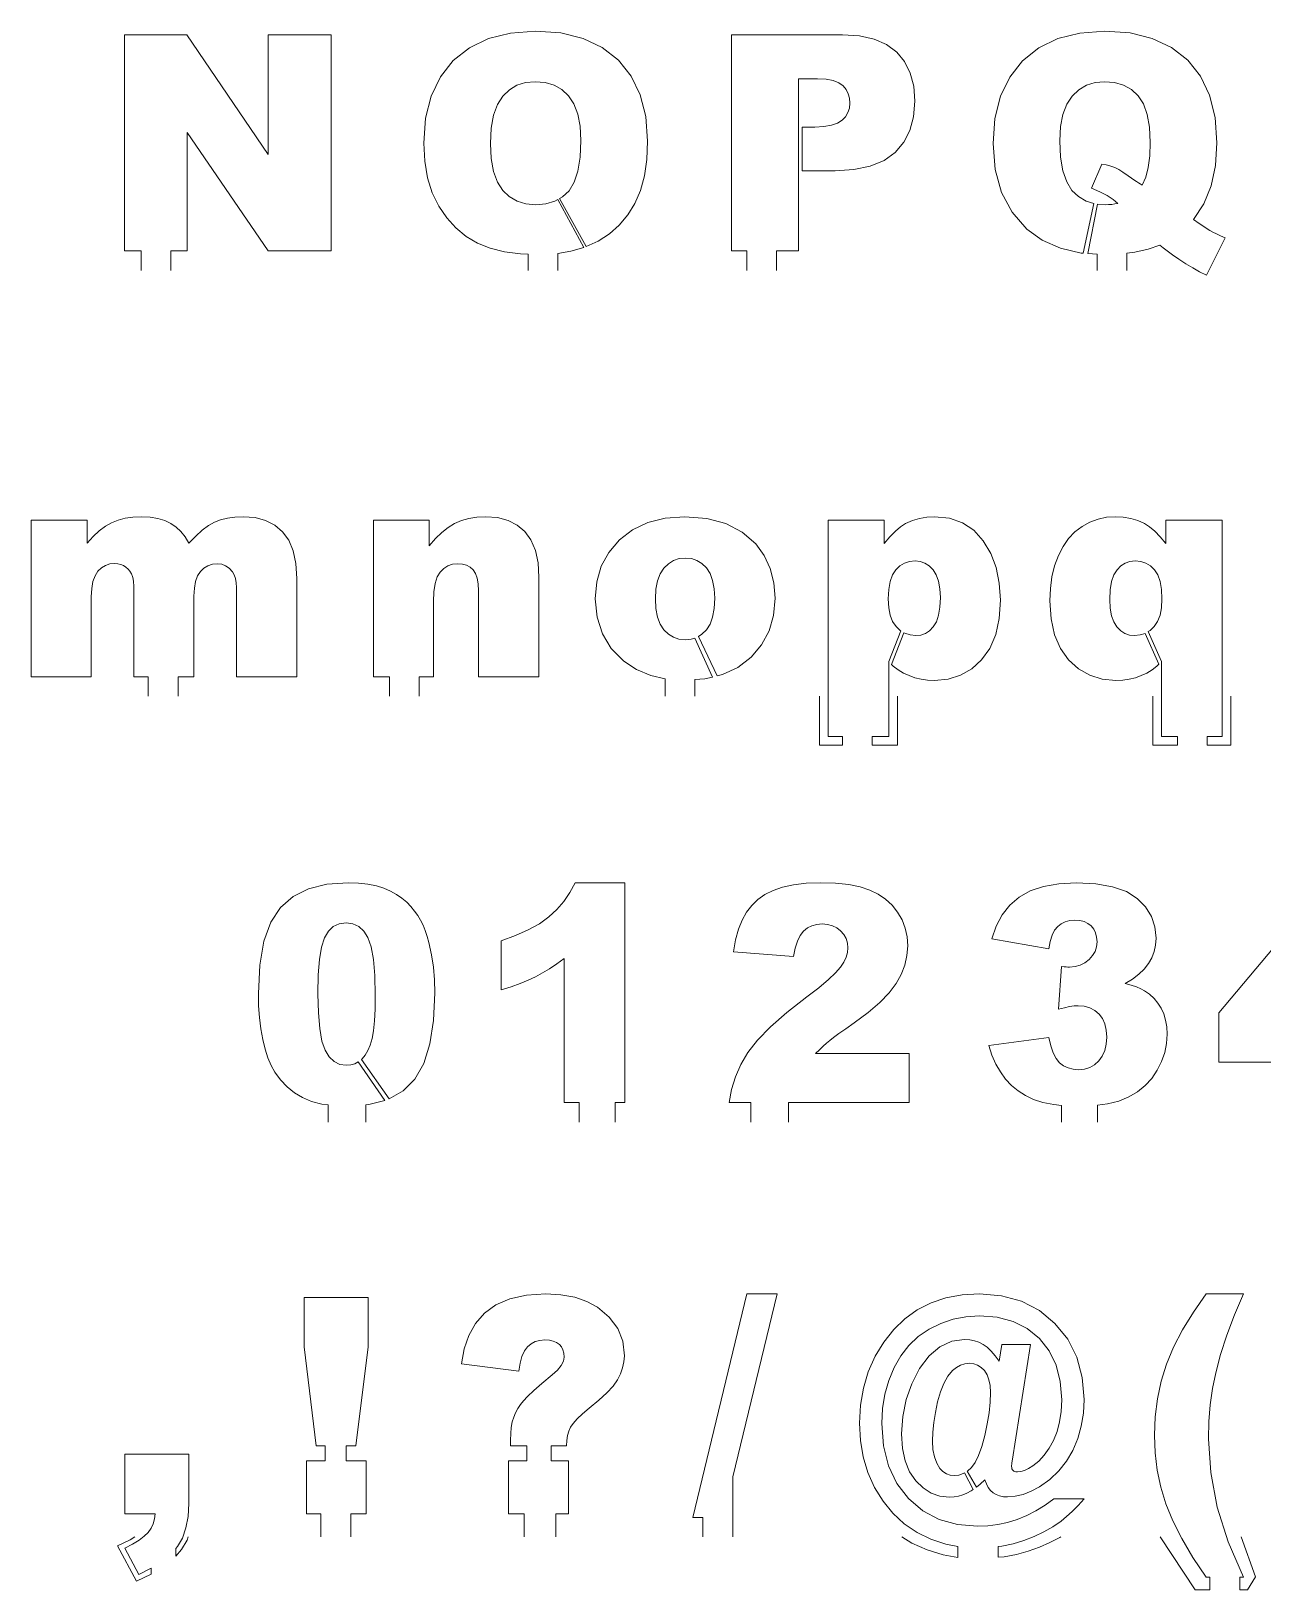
# Model space of a CAD drawing. Extents: x -829 to 1195, y -117 to 323.
# Drawn here: x 143.8 to 491.2, y -116.5 to 322.8 of the extents above; entities that cross this region are included whole.
import ezdxf

# ---------------------------------------------------------------- set-up
doc = ezdxf.new("R2010")
doc.units = 0
doc.header["$MEASUREMENT"] = 0

msp = doc.modelspace()

# ---------------------------------------------------------------- linework, layer by layer
at = {"color": 7, "linetype": 'Continuous', "lineweight": 0}
for p, q in [((170.155811, 321.745133), (187.731988, 321.745133)), ((170.155811, 260.831005), (170.155811, 321.745133)), ((187.731988, 321.745133), (210.668276, 288.005521)), ((210.668276, 288.005521), (210.668276, 321.745133)), ((210.668276, 321.745133), (228.410659, 321.745133)), ((228.410659, 321.745133), (228.410659, 260.831005)), ((267.415361, 318.109399), (272.793651, 320.706352)), ((272.793651, 320.706352), (278.987384, 322.264524)), ((278.987384, 322.264524), (285.996559, 322.783914)), ((285.996559, 322.783914), (293.164149, 322.273613)), ((293.164149, 322.273613), (299.459163, 320.742709)), ((299.459163, 320.742709), (304.881601, 318.191203)), ((341.317862, 321.745133), (372.605951, 321.745133)), ((341.317862, 260.831005), (341.317862, 321.745133)), ((372.605951, 321.745133), (377.396031, 321.441289)), ((377.396031, 321.441289), (381.544663, 320.529759)), ((427.937966, 318.097713), (433.317554, 320.701158)), ((433.317554, 320.701158), (439.520376, 322.263225)), ((439.520376, 322.263225), (446.546432, 322.783914)), ((446.546432, 322.783914), (453.697142, 322.274911)), ((453.697142, 322.274911), (459.983066, 320.747903)), ((459.983066, 320.747903), (465.404206, 318.202889)), ((262.852515, 314.473665), (267.415361, 318.109399)), ((304.881601, 318.191203), (309.431462, 314.619094)), ((381.544663, 320.529759), (385.051848, 319.010542)), ((385.051848, 319.010542), (387.917585, 316.883637)), ((387.917585, 316.883637), (390.144472, 314.195791)), ((423.381612, 314.452889), (427.937966, 318.097713)), ((465.404206, 318.202889), (469.960559, 314.63987)), ((259.216781, 309.905625), (262.852515, 314.473665)), ((309.431462, 314.619094), (313.030839, 310.127664)), ((390.144472, 314.195791), (391.735106, 310.993748)), ((419.754967, 309.867969), (423.381612, 314.452889)), ((469.960559, 314.63987), (473.569025, 310.128963)), ((256.619828, 304.511753), (259.216781, 309.905625)), ((280.823429, 307.524219), (278.678346, 306.264697)), ((283.248983, 308.279932), (280.823429, 307.524219)), ((285.955008, 308.531837), (283.248983, 308.279932)), ((288.771404, 308.283828), (285.955008, 308.531837)), ((291.278762, 307.539801), (288.771404, 308.283828)), ((293.477082, 306.299755), (291.278762, 307.539801)), ((313.030839, 310.127664), (315.601823, 304.818194)), ((365.58379, 309.362861), (360.22368, 309.362861)), ((360.22368, 309.362861), (360.22368, 295.775604)), ((368.011941, 309.238208), (365.58379, 309.362861)), ((370.019386, 308.864246), (368.011941, 309.238208)), ((371.606124, 308.240978), (370.019386, 308.864246)), ((372.772156, 307.368402), (371.606124, 308.240978)), ((391.735106, 310.993748), (392.689486, 307.277508)), ((417.164507, 304.444233), (419.754967, 309.867969)), ((441.425241, 307.524219), (439.282755, 306.264697)), ((443.832616, 308.279932), (441.425241, 307.524219)), ((446.504881, 308.531837), (443.832616, 308.279932)), ((449.355037, 308.285126), (446.504881, 308.531837)), ((451.880573, 307.544994), (449.355037, 308.285126)), ((454.081491, 306.311442), (451.880573, 307.544994)), ((473.569025, 310.128963), (476.146501, 304.740285)), ((255.061656, 298.292051), (256.619828, 304.511753)), ((276.813734, 304.501366), (275.304904, 302.156317)), ((278.678346, 306.264697), (276.813734, 304.501366)), ((295.366366, 304.563692), (293.477082, 306.299755)), ((296.884285, 302.29006), (295.366366, 304.563692)), ((315.601823, 304.818194), (317.144413, 298.690683)), ((373.608375, 306.316636), (372.772156, 307.368402)), ((374.205674, 305.155798), (373.608375, 306.316636)), ((374.564053, 303.885888), (374.205674, 305.155798)), ((374.683513, 302.506906), (374.564053, 303.885888)), ((392.689486, 307.277508), (393.007613, 303.047072)), ((415.61023, 298.181681), (417.164507, 304.444233)), ((437.405158, 304.501366), (435.878149, 302.203062)), ((439.282755, 306.264697), (437.405158, 304.501366)), ((455.957789, 304.584468), (454.081491, 306.311442)), ((457.45753, 302.280971), (455.957789, 304.584468)), ((476.146501, 304.740285), (477.692987, 298.473838)), ((274.227169, 299.151643), (273.580528, 295.487342)), ((275.304904, 302.156317), (274.227169, 299.151643)), ((297.968512, 299.437307), (296.884285, 302.29006)), ((298.619049, 296.005434), (297.968512, 299.437307)), ((373.444767, 298.677699), (374.132959, 299.821656)), ((374.132959, 299.821656), (374.545875, 301.098059)), ((374.545875, 301.098059), (374.683513, 302.506906)), ((393.007613, 303.047072), (392.66092, 298.686788)), ((434.787429, 299.338623), (434.132997, 295.908048)), ((435.878149, 302.203062), (434.787429, 299.338623)), ((458.528773, 299.317848), (457.45753, 302.280971)), ((459.171519, 295.695098), (458.528773, 299.317848)), ((254.542266, 291.246518), (255.061656, 298.292051)), ((273.580528, 295.487342), (273.364981, 291.163415)), ((298.835895, 291.99444), (298.619049, 296.005434)), ((317.144413, 298.690683), (317.658609, 291.745133)), ((360.22368, 283.434884), (360.22368, 295.775604)), ((361.250219, 295.775604), (361.250219, 283.434884)), ((361.250219, 295.775604), (364.835868, 295.775604)), ((364.835868, 295.775604), (367.354912, 295.893765)), ((367.354912, 295.893765), (369.468832, 296.248249)), ((369.468832, 296.248249), (371.177627, 296.839056)), ((371.177627, 296.839056), (372.481297, 297.666186)), ((372.481297, 297.666186), (373.444767, 298.677699)), ((391.62084, 294.830313), (389.887374, 291.477647)), ((392.66092, 298.686788), (391.62084, 294.830313)), ((415.092138, 291.080313), (415.61023, 298.181681)), ((434.132997, 295.908048), (433.914853, 291.911338)), ((459.385767, 291.412723), (459.171519, 295.695098)), ((477.692987, 298.473838), (478.208482, 291.32962)), ((210.668276, 260.831005), (187.856642, 294.238208)), ((187.856642, 294.238208), (187.856642, 260.831005)), ((254.804558, 286.130521), (254.542266, 291.246518)), ((273.364981, 291.163415), (273.579229, 286.875846)), ((298.628138, 287.275777), (298.835895, 291.99444)), ((317.658609, 291.745133), (317.433973, 286.646016)), ((389.887374, 291.477647), (387.460522, 288.628789)), ((415.684244, 283.764697), (415.092138, 291.080313)), ((433.914853, 291.911338), (434.127803, 287.296553)), ((459.245532, 287.652335), (459.385767, 291.412723)), ((478.208482, 291.32962), (477.792969, 284.915147)), ((255.591435, 281.461199), (254.804558, 286.130521)), ((273.579229, 286.875846), (274.221975, 283.237515)), ((298.00487, 283.341393), (298.628138, 287.275777)), ((317.433973, 286.646016), (316.760064, 282.027335)), ((384.322104, 286.356456), (380.453943, 284.73336)), ((387.460522, 288.628789), (384.322104, 286.356456)), ((434.127803, 287.296553), (434.766654, 283.424496)), ((458.824825, 284.390562), (459.245532, 287.652335)), ((256.902896, 277.238554), (255.591435, 281.461199)), ((274.221975, 283.237515), (275.293218, 280.248422)), ((296.966089, 280.191289), (298.00487, 283.341393)), ((316.760064, 282.027335), (315.636881, 277.889091)), ((360.22368, 283.434884), (360.22368, 260.831005)), ((370.528389, 283.434884), (361.250219, 283.434884)), ((375.856038, 283.759503), (370.528389, 283.434884)), ((380.453943, 284.73336), (375.856038, 283.759503)), ((417.460559, 277.316463), (415.684244, 283.764697)), ((434.766654, 283.424496), (435.831404, 280.295168)), ((442.80682, 278.573388), (445.756958, 285.346241)), ((445.756958, 285.346241), (446.934676, 285.104724)), ((446.934676, 285.104724), (447.974756, 284.837238)), ((447.974756, 284.837238), (448.877197, 284.543783)), ((448.877197, 284.543783), (449.642, 284.224357)), ((449.642, 284.224357), (450.50289, 283.756906)), ((450.50289, 283.756906), (451.693593, 283.019371)), ((451.693593, 283.019371), (453.214109, 282.011753)), ((453.214109, 282.011753), (455.064438, 280.734053)), ((457.142, 279.362861), (458.123648, 281.627404)), ((458.123648, 281.627404), (458.824825, 284.390562)), ((477.792969, 284.915147), (476.546432, 279.175881)), ((258.738942, 273.462584), (256.902896, 277.238554)), ((275.293218, 280.248422), (276.792958, 277.908568)), ((276.792958, 277.908568), (278.661466, 276.145237)), ((293.678346, 276.098492), (295.511795, 277.825465)), ((295.511795, 277.825465), (296.966089, 280.191289)), ((315.636881, 277.889091), (314.064426, 274.231283)), ((420.421086, 271.735611), (417.460559, 277.316463)), ((435.831404, 280.295168), (437.322055, 277.908568)), ((437.322055, 277.908568), (439.18407, 276.145237)), ((445.190823, 277.539801), (442.80682, 278.573388)), ((447.232028, 276.47505), (445.190823, 277.539801)), ((455.064438, 280.734053), (455.552665, 280.399046)), ((455.552665, 280.399046), (456.061667, 280.058845)), ((456.061667, 280.058845), (456.591446, 279.71345)), ((456.591446, 279.71345), (457.142, 279.362861)), ((476.546432, 279.175881), (474.46887, 274.111823)), ((260.996992, 270.148873), (258.738942, 273.462584)), ((278.661466, 276.145237), (280.839011, 274.885715)), ((280.839011, 274.885715), (283.325593, 274.130001)), ((283.325593, 274.130001), (286.121213, 273.878097)), ((286.121213, 273.878097), (288.983055, 274.124807)), ((288.983055, 274.124807), (291.5021, 274.864939)), ((291.5021, 274.864939), (292.3178, 275.327299)), ((299.646692, 261.80561), (292.3178, 275.327299)), ((292.785775, 275.592559), (293.678346, 276.098492)), ((292.785775, 275.592559), (300.337174, 262.053715)), ((314.064426, 274.231283), (312.06737, 271.00327)), ((439.18407, 276.145237), (441.362914, 274.885715)), ((440.460102, 260.204931), (443.455014, 274.252207)), ((441.362914, 274.885715), (443.455014, 274.252207)), ((441.778783, 260.114275), (444.556061, 274.067531)), ((444.556061, 274.067531), (446.671086, 273.878097)), ((446.671086, 273.878097), (447.61378, 273.901469)), ((448.930435, 275.379136), (447.232028, 276.47505)), ((447.61378, 273.901469), (448.530504, 273.971587)), ((448.530504, 273.971587), (449.421259, 274.08845)), ((450.286044, 274.252058), (448.930435, 275.379136)), ((449.421259, 274.08845), (450.286044, 274.252058)), ((474.46887, 274.111823), (471.560282, 269.722972)), ((263.574468, 267.313), (260.996992, 270.148873)), ((309.670382, 268.154413), (306.873464, 265.68471)), ((312.06737, 271.00327), (309.670382, 268.154413)), ((424.565823, 267.022141), (420.421086, 271.735611)), ((471.560282, 269.722972), (473.17299, 268.611476)), ((473.17299, 268.611476), (474.479257, 267.728512)), ((266.471369, 264.954967), (263.574468, 267.313)), ((269.687695, 263.074773), (266.471369, 264.954967)), ((303.676615, 263.594163), (300.337174, 262.053715)), ((306.873464, 265.68471), (303.676615, 263.594163)), ((428.941688, 263.859053), (424.565823, 267.022141)), ((434.049895, 261.599704), (428.941688, 263.859053)), ((474.479257, 267.728512), (475.479084, 267.07408)), ((480.535352, 264.529066), (475.299895, 253.97505)), ((475.479084, 267.07408), (476.172471, 266.64818)), ((476.172471, 266.64818), (477.052838, 266.172938)), ((477.052838, 266.172938), (478.07344, 265.661338)), ((478.07344, 265.661338), (479.234278, 265.113381)), ((479.234278, 265.113381), (480.535352, 264.529066)), ((174.830237, 260.831005), (170.155811, 260.831005)), ((174.830237, 255.354414), (174.830237, 260.831005)), ((187.856642, 260.831005), (183.230237, 260.831005)), ((183.230237, 260.831005), (183.230237, 255.354414)), ((228.410659, 260.831005), (210.668276, 260.831005)), ((273.285773, 261.638658), (269.687695, 263.074773)), ((277.327931, 260.612861), (273.285773, 261.638658)), ((281.814167, 259.997384), (277.327931, 260.612861)), ((283.94978, 259.908517), (281.814167, 259.997384)), ((283.94978, 255.354414), (283.94978, 259.908517)), ((296.046767, 260.742709), (292.34978, 260.149419)), ((292.34978, 260.149419), (292.34978, 255.354414)), ((299.646692, 261.80561), (296.046767, 260.742709)), ((345.598942, 260.831005), (341.317862, 260.831005)), ((345.598942, 255.354414), (345.598942, 260.831005)), ((360.22368, 260.831005), (353.998942, 260.831005)), ((353.998942, 260.831005), (353.998942, 255.354414)), ((439.890442, 260.244094), (434.049895, 261.599704)), ((440.460102, 260.204931), (439.890442, 260.244094)), ((444.430566, 259.931972), (441.778783, 260.114275)), ((444.430566, 255.354414), (444.430566, 259.931972)), ((455.064438, 260.467432), (452.830566, 260.191733)), ((452.830566, 260.191733), (452.830566, 255.354414)), ((458.772886, 261.311442), (455.064438, 260.467432)), ((462.086598, 262.493055), (458.772886, 261.311442)), ((463.000726, 261.746431), (462.086598, 262.493055)), ((464.205712, 260.836199), (463.000726, 261.746431)), ((465.701557, 259.762359), (464.205712, 260.836199)), ((467.48826, 258.524911), (465.701557, 259.762359)), ((469.425587, 257.251106), (467.48826, 258.524911)), ((471.373302, 256.068194), (469.425587, 257.251106)), ((473.331404, 254.976175), (471.373302, 256.068194)), ((475.299895, 253.97505), (473.331404, 254.976175)), ((385.635058, 145.091357), (389.06565, 153.76406)), ((335.992971, 140.758935), (330.984242, 151.746254)), ((337.276529, 141.072397), (332.004834, 152.208121)), ((386.458122, 144.319683), (389.942648, 153.237516)), ((461.81809, 144.367253), (457.919041, 153.04218)), ((462.579701, 145.091357), (458.836594, 153.560363)), ((176.851179, 135.331578), (176.851179, 140.811578)), ((185.251179, 135.331578), (185.251179, 140.811578)), ((244.866329, 135.331578), (244.866329, 140.811578)), ((253.266329, 140.811578), (253.266329, 135.331578)), ((322.607155, 135.331578), (322.607155, 140.258416)), ((331.007155, 140.020262), (331.007155, 135.331578)), ((366.097496, 135.331578), (366.097496, 121.564875)), ((388.095058, 121.564875), (388.095058, 135.331578)), ((460.119701, 135.331578), (460.119701, 121.564875)), ((482.117263, 121.564875), (482.117263, 135.331578)), ((372.610361, 124.024875), (368.557496, 124.024875)), ((372.610361, 121.564875), (372.610361, 124.024875)), ((381.010361, 124.024875), (381.010361, 121.564875)), ((467.074633, 121.564875), (467.074633, 124.024875)), ((475.474633, 124.024875), (475.474633, 121.564875)), ((479.657263, 124.024875), (475.474633, 124.024875)), ((366.097496, 121.564875), (372.610361, 121.564875)), ((381.010361, 121.564875), (388.095058, 121.564875)), ((460.119701, 121.564875), (467.074633, 121.564875)), ((475.474633, 121.564875), (482.117263, 121.564875)), ((243.520851, 21.451342), (236.034625, 32.268424)), ((236.961745, 32.972652), (244.776964, 21.892106)), ((227.541304, 15.331578), (227.542577, 20.14023)), ((238.153312, 15.331578), (238.153312, 20.182767)), ((298.394049, 15.331578), (298.394049, 20.811578)), ((308.549958, 15.331578), (308.549958, 20.811578)), ((346.784332, 15.331578), (346.784332, 20.811578)), ((357.346478, 15.331578), (357.346478, 20.811578)), ((434.392395, 15.331578), (434.392395, 20.02902)), ((444.548303, 15.331578), (444.548303, 20.057889)), ((226.7514, -80.143115), (226.7514, -75.904887)), ((232.620957, -75.904887), (232.620957, -80.143115)), ((283.561734, -80.143115), (283.561734, -75.946439)), ((290.443295, -75.946439), (290.443295, -80.143115)), ((294.778617, -75.946439), (290.443295, -75.946439)), ((221.446307, -80.143115), (226.7514, -80.143115)), ((278.448977, -80.143115), (283.561734, -80.143115)), ((410.371584, -87.56), (407.797465, -83.065263)), ((341.686104, -84.662006), (341.686104, -101.578793)), ((407.0526, -83.510204), (409.455196, -88.22079)), ((225.461433, -101.578793), (225.461433, -95.060012)), ((233.962167, -95.060012), (233.962167, -101.578793)), ((282.878985, -101.578793), (282.878985, -95.060012)), ((291.784516, -95.060012), (291.784516, -101.578793)), ((333.185368, -101.578793), (333.185368, -96.098793)), ((184.624308, -104.829389), (184.624308, -107.044434)), ((405.13706, -107.408265), (405.13706, -104.267425)), ((416.471372, -107.307065), (416.471372, -104.340998)), ((177.641562, -112.071821), (177.641562, -110.447736)), ((476.196331, -116.506401), (476.196331, -112.968599)), ((484.697066, -112.968599), (484.697066, -116.506401))]:
    msp.add_line(p, q, dxfattribs=at)
at = {"color": 7, "linetype": 'Continuous', "lineweight": 0, "flags": 128}
for points in [[(176.851179, 140.811578), (172.778025, 140.811578), (172.778025, 165.119058), (172.754653, 166.456488), (172.684535, 167.560193), (172.567672, 168.430173), (172.404064, 169.066426), (172.084639, 169.857198), (171.66653, 170.567465), (171.149736, 171.197226), (170.534258, 171.746481), (169.840872, 172.191859), (169.090352, 172.509986), (168.2827, 172.700862), (167.417915, 172.764487), (166.028545, 172.626849), (164.769022, 172.213933), (163.639348, 171.52574), (162.639521, 170.562271), (161.821481, 169.28457), (161.237166, 167.653684), (160.886578, 165.669612), (160.769715, 163.332354), (160.769715, 140.811578), (143.816806, 140.811578), (143.816806, 184.939002), (159.60628, 184.939002), (159.60628, 178.498559), (161.313776, 180.368365), (163.029064, 181.947313), (164.752142, 183.235401), (166.483011, 184.232631), (168.307371, 184.977957), (170.31092, 185.510332), (172.493659, 185.829757), (174.855588, 185.936232), (177.356453, 185.819369), (179.582042, 185.468781), (181.532354, 184.884466), (183.207388, 184.066426), (184.677264, 183.017257), (186.012097, 181.739556), (187.21189, 180.233324), (188.27664, 178.498559), (190.208773, 180.486527), (192.057804, 182.129099), (193.823732, 183.426277), (195.506557, 184.37806), (197.243919, 185.059761), (199.173455, 185.546689), (201.295165, 185.838846), (203.60905, 185.936232), (206.96691, 185.672641), (209.935227, 184.881869), (212.514002, 183.563916), (214.703233, 181.718781), (216.448385, 179.312704), (217.694923, 176.311925), (218.442845, 172.716443), (218.692152, 168.52626), (218.692152, 140.811578), (201.739244, 140.811578), (201.739244, 165.950083), (201.666529, 167.34984), (201.448385, 168.557423), (201.084812, 169.572832), (200.575809, 170.396066), (199.672069, 171.395893), (198.664452, 172.110055), (197.552956, 172.538552), (196.337582, 172.681385), (194.91575, 172.546343), (193.641945, 172.141218), (192.516166, 171.466011), (191.538413, 170.52072), (190.747641, 169.276779), (190.182803, 167.705623), (189.843901, 165.80725), (189.730934, 163.581662), (189.730934, 140.811578), (185.251179, 140.811578)], [(244.866329, 140.811578), (240.337338, 140.811578), (240.337338, 184.939002), (256.085261, 184.939002), (256.085261, 177.750637), (257.856383, 179.795737), (259.637892, 181.526606), (261.42979, 182.943244), (263.232075, 184.04565), (265.138239, 184.87278), (267.241771, 185.463587), (269.542671, 185.818071), (272.04094, 185.936232), (275.361144, 185.675238), (278.299596, 184.892257), (280.856296, 183.587288), (283.031244, 181.760332), (284.767307, 179.388015), (286.007352, 176.446966), (286.751379, 172.937184), (286.999388, 168.85867), (286.999388, 140.811578), (270.004928, 140.811578), (270.004928, 165.077506), (269.908841, 167.003147), (269.620579, 168.624944), (269.140143, 169.942898), (268.467532, 170.957008), (267.620926, 171.711423), (266.618502, 172.25029), (265.460261, 172.573611), (264.146203, 172.681385), (262.681521, 172.535955), (261.362269, 172.099667), (260.188446, 171.37252), (259.160053, 170.354515), (258.323834, 168.959951), (257.726535, 167.10313), (257.368156, 164.784051), (257.248696, 162.002714), (257.248696, 140.811578), (253.266329, 140.811578)], [(302.886867, 162.750637), (303.312767, 167.577074), (304.590468, 171.959432), (306.719969, 175.897711), (309.701271, 179.391911), (313.407123, 182.255051), (317.710274, 184.300152), (322.610724, 185.527212), (328.108473, 185.936232), (334.330772, 185.455796), (339.742822, 184.014487), (344.344623, 181.612306), (348.136174, 178.249252), (350.51758, 174.974494), (352.218584, 171.341357), (353.239187, 167.34984), (353.579387, 162.999944), (353.157383, 158.139747), (351.891368, 153.73921), (349.781344, 149.798334), (346.82731, 146.317119), (343.12795, 143.472157), (338.78195, 141.440041), (337.276529, 141.072397)], [(368.557496, 124.024875), (368.557496, 184.939002), (384.38852, 184.939002), (384.38852, 178.415457), (385.996034, 180.306038), (387.536027, 181.86421), (389.0085, 183.089972), (390.413451, 183.983324), (392.311824, 184.837721), (394.308881, 185.448005), (396.404622, 185.814175), (398.599047, 185.936232), (402.773649, 185.512929), (406.447038, 184.243019), (409.619216, 182.126502), (412.290182, 179.163379), (414.407998, 175.576987), (415.920723, 171.590664), (416.828358, 167.204411), (417.130903, 162.418227), (416.80109, 157.238604), (415.811651, 152.710817), (414.162586, 148.834864), (411.853894, 145.610747), (409.041394, 143.074823), (405.880903, 141.263448), (402.372419, 140.176623), (398.515944, 139.814349), (396.605885, 139.897451), (394.781526, 140.146758), (393.042866, 140.562271), (391.389905, 141.143988), (389.822644, 141.889314), (388.341083, 142.79565), (386.945221, 143.862998), (386.458122, 144.319683)], [(461.81809, 144.367253), (461.287717, 143.862998), (459.90484, 142.79565), (458.431069, 141.889314), (456.866405, 141.143988), (455.210847, 140.562271), (453.464396, 140.146758), (451.627052, 139.897451), (449.698815, 139.814349), (445.84234, 140.176623), (442.333856, 141.263448), (439.173365, 143.074823), (436.360865, 145.610747), (434.052173, 148.82188), (432.403108, 152.658878), (431.413669, 157.121741), (431.083856, 162.21047), (431.234479, 165.718954), (431.686349, 169.014487), (432.439466, 172.09707), (433.493828, 174.966703), (434.815678, 177.554567), (436.371252, 179.791842), (438.160553, 181.678528), (440.183579, 183.214626), (442.378004, 184.405328), (444.681502, 185.255831), (447.094071, 185.766132), (449.615712, 185.936232), (451.794556, 185.814175), (453.885103, 185.448005), (455.887353, 184.837721), (457.801308, 183.983324), (459.206259, 183.089972), (460.678732, 181.86421), (462.218725, 180.306038), (463.826238, 178.415457), (463.826238, 184.939002), (479.657263, 184.939002), (479.657263, 124.024875)], [(332.004834, 152.208121), (332.981655, 152.806904), (334.237282, 154.024875), (335.264377, 155.627195), (335.998016, 157.650221), (336.4382, 160.093954), (336.584928, 162.958393), (336.436901, 165.642344), (335.992822, 167.960124), (335.252691, 169.911734), (334.216507, 171.497174), (332.962178, 172.724234), (331.567615, 173.600706), (330.032815, 174.126589), (328.357781, 174.301883), (326.589256, 174.123992), (324.981742, 173.590318), (323.535239, 172.700862), (322.249748, 171.455623), (321.195385, 169.84681), (320.442268, 167.866634), (319.990398, 165.515093), (319.839775, 162.792188), (319.839775, 162.792188)], [(389.942648, 153.237516), (390.205695, 153.079584), (391.670376, 152.604342), (393.280487, 152.445927), (394.695827, 152.597849), (395.991706, 153.053614), (397.168126, 153.813223), (398.225086, 154.876675), (399.097662, 156.303701), (399.72093, 158.15403), (400.094892, 160.427662), (400.219545, 163.124598), (400.089698, 165.626762), (399.700155, 167.773144), (399.050917, 169.563743), (398.141983, 170.998559), (397.046069, 172.098369), (395.835889, 172.883947), (394.511443, 173.355294), (393.072731, 173.512409), (391.519753, 173.353995), (390.101817, 172.878753), (388.818922, 172.086682), (387.671069, 170.977783), (386.725778, 169.513102), (386.05057, 167.653684), (385.645446, 165.399529), (385.510404, 162.750637), (385.510404, 162.750637)], [(462.704355, 162.750637), (462.570612, 165.399529), (462.169383, 167.653684), (461.500667, 169.513102), (460.564466, 170.977783), (459.423105, 172.086682), (458.138912, 172.878753), (456.711886, 173.353995), (455.142028, 173.512409), (453.686436, 173.355294), (452.352901, 172.883947), (451.141422, 172.098369), (450.052, 170.998559), (449.152156, 169.529982), (448.50941, 167.638102), (448.123763, 165.322918), (447.995214, 162.584432), (448.121166, 160.123819), (448.499022, 158.018988), (449.128783, 156.269941), (450.010449, 154.876675), (451.073901, 153.813223), (452.249022, 153.053614), (453.535813, 152.597849), (454.934272, 152.445927), (456.561263, 152.604342), (457.919041, 153.04218)], [(322.607155, 140.258416), (318.530911, 141.164764), (314.484858, 142.852783), (310.947808, 145.216011), (307.421146, 148.820581), (304.902102, 152.944542), (303.390675, 157.587894), (302.886867, 162.750637), (302.886867, 162.750637)], [(319.839775, 162.792188), (319.9891, 160.034224), (320.437074, 157.660609), (321.183698, 155.671343), (322.228972, 154.066426), (323.50018, 152.830277), (324.924609, 151.947313), (326.502258, 151.417534), (328.233127, 151.240941), (329.979578, 151.414937), (330.984242, 151.746254)], [(385.510404, 162.750637), (385.648043, 160.30171), (386.060958, 158.190387), (386.749151, 156.416668), (387.71262, 154.980554), (388.886443, 153.871655), (389.06565, 153.76406)], [(458.836594, 153.560363), (459.355584, 153.871655), (460.522914, 154.980554), (461.477295, 156.416668), (462.158995, 158.190387), (462.568015, 160.30171), (462.704355, 162.750637), (462.704355, 162.750637)], [(385.635058, 145.091357), (385.635058, 124.024875), (381.010361, 124.024875)], [(467.074633, 124.024875), (462.579701, 124.024875), (462.579701, 145.091357)], [(335.992971, 140.758935), (333.789308, 140.220772), (331.007155, 140.020262)], [(207.887415, 51.51795), (208.278257, 59.550325), (209.450781, 66.27903), (211.404988, 71.704065), (214.140878, 75.825429), (217.676629, 78.861267), (222.030421, 81.029722), (227.202253, 82.330796), (233.192125, 82.764487), (236.129278, 82.669698), (238.791155, 82.385332), (241.177755, 81.911388), (243.289078, 81.247867), (245.171868, 80.432423), (246.872873, 79.502714), (248.39209, 78.458739), (249.729521, 77.300498), (250.909836, 76.069542), (251.957706, 74.807423), (252.873132, 73.514141), (253.656114, 72.189695), (254.337814, 70.793833), (254.949396, 69.286301), (255.490861, 67.667101), (255.962208, 65.936232), (256.707533, 62.492673), (257.239909, 58.976398), (257.559334, 55.387409), (257.665809, 51.725706), (257.31522, 43.99198), (256.263454, 37.36975), (254.510511, 31.859016), (252.056391, 27.459778), (248.745276, 24.096724), (244.776964, 21.892106)], [(298.394049, 20.811578), (294.121506, 20.811578), (294.121506, 61.407146), (292.060824, 59.903511), (290.033902, 58.550498), (288.040741, 57.348109), (286.08134, 56.296343), (284.015464, 55.330277), (281.702878, 54.384986), (279.14358, 53.46047), (276.337573, 52.556731), (276.337573, 66.434847), (280.417386, 67.896932), (284.014166, 69.499252), (287.127912, 71.241807), (289.758625, 73.124598), (292.017974, 75.191772), (294.017628, 77.487479), (295.757587, 80.011717), (297.23785, 82.764487), (311.24062, 82.764487), (311.24062, 20.811578), (308.549958, 20.811578)], [(346.784332, 20.811578), (340.636484, 20.811578), (341.294811, 24.516132), (342.397218, 28.109016), (343.943703, 31.590231), (345.934268, 34.959778), (348.631203, 38.422815), (352.296802, 42.184501), (356.931065, 46.244837), (362.533991, 50.603822), (365.91782, 53.200775), (368.631636, 55.465318), (370.675438, 57.397451), (372.049226, 58.997174), (372.95816, 60.412513), (373.607398, 61.791495), (373.996941, 63.13412), (374.126788, 64.440387), (373.998239, 65.781713), (373.612592, 67.021758), (372.969846, 68.160522), (372.070002, 69.198005), (370.975386, 70.061492), (369.748326, 70.678268), (368.388821, 71.048334), (366.896872, 71.171689), (365.350386, 71.044439), (363.951927, 70.662686), (362.701494, 70.026433), (361.599088, 69.135678), (360.655095, 67.922901), (359.879905, 66.320581), (359.273516, 64.328718), (358.83593, 61.947313), (341.883021, 63.318504), (342.485514, 66.695841), (343.295763, 69.681038), (344.313769, 72.274096), (345.539531, 74.475013), (347.005511, 76.362998), (348.744171, 78.017257), (350.755511, 79.43779), (353.039531, 80.624598), (355.692318, 81.560799), (358.80996, 82.229515), (362.392457, 82.630744), (366.439808, 82.764487), (370.658558, 82.637236), (374.38129, 82.255484), (377.608004, 81.619231), (380.3387, 80.728476), (382.688942, 79.57413), (384.774295, 78.147105), (386.594759, 76.447399), (388.150334, 74.475013), (389.395573, 72.302662), (390.285029, 70.00306), (390.818703, 67.576208), (390.996595, 65.022105), (390.792734, 62.269335), (390.181151, 59.578891), (389.161847, 56.950775), (387.734822, 54.384986), (385.770227, 51.788033), (383.138215, 49.066426), (379.838786, 46.220166), (375.871941, 43.249252), (373.528191, 41.615768), (371.607744, 40.247174), (370.110601, 39.143469), (369.036761, 38.304653), (368.136917, 37.543746), (367.161761, 36.673767), (366.111293, 35.694716), (364.985514, 34.606592), (391.412107, 34.606592), (391.412107, 20.811578), (357.346478, 20.811578)], [(434.392395, 20.02902), (432.176835, 20.261024), (429.118923, 20.871308), (426.499896, 21.725706), (424.206786, 22.815128), (422.126627, 24.130484), (420.259418, 25.671776), (418.605159, 27.439002), (417.14697, 29.439954), (415.86797, 31.682423), (414.768161, 34.166409), (413.847541, 36.891911), (430.758898, 39.135678), (431.326333, 36.776346), (432.031405, 34.809155), (432.874116, 33.234103), (433.854466, 32.051191), (434.975051, 31.187704), (436.238469, 30.570927), (437.644719, 30.200862), (439.193801, 30.077506), (440.825986, 30.233324), (442.315339, 30.700775), (443.661859, 31.479861), (444.865547, 32.570581), (445.856284, 33.920997), (446.563954, 35.479168), (446.988556, 37.245096), (447.130089, 39.218781), (446.993749, 41.218434), (446.584729, 42.979168), (445.903029, 44.500983), (444.948649, 45.783878), (443.760543, 46.801883), (442.377666, 47.52903), (440.800017, 47.965318), (439.027596, 48.110747), (437.936876, 48.048421), (436.659175, 47.86144), (435.194494, 47.549806), (433.542832, 47.113517), (434.415408, 59.20493), (435.082825, 59.114037), (435.672333, 59.049113), (436.183933, 59.010159), (436.617624, 58.997174), (438.210855, 59.129619), (439.666447, 59.526952), (440.9844, 60.189175), (442.164716, 61.116288), (443.137274, 62.225186), (443.831959, 63.43277), (444.24877, 64.739037), (444.387707, 66.143988), (444.283829, 67.465837), (443.972195, 68.647451), (443.452804, 69.688829), (442.725657, 70.589972), (441.816724, 71.317119), (440.751973, 71.836509), (439.531405, 72.148144), (438.15502, 72.252022), (436.729293, 72.139054), (435.443801, 71.800152), (434.298545, 71.235315), (433.293524, 70.444542), (432.433933, 69.370702), (431.724965, 67.956662), (431.16662, 66.20242), (430.758898, 64.107977), (430.758898, 64.107977), (414.761668, 66.975013), (415.988729, 70.57439), (417.67545, 73.727091), (419.821831, 76.433116), (422.427873, 78.692465), (425.5585, 80.473975), (429.278635, 81.746481), (433.588279, 82.509986), (438.48743, 82.764487), (444.037119, 82.486613), (448.760976, 81.652991), (452.659002, 80.263621), (455.731198, 78.318504), (458.058067, 75.95268), (459.720117, 73.301191), (460.717347, 70.364037), (461.049757, 67.141218), (460.914716, 65.214279), (460.509591, 63.380831), (459.834383, 61.640872), (458.889092, 59.994404), (457.671121, 58.444023), (456.177873, 56.992326), (454.409348, 55.639314), (452.365547, 54.384986), (454.027596, 53.930519), (455.48189, 53.439695), (456.728427, 52.912513), (457.767209, 52.348975), (459.199428, 51.340058), (460.462846, 50.183116), (461.557461, 48.878147), (462.483275, 47.425152), (463.219511, 45.82413), (463.745394, 44.075083), (464.060924, 42.178008), (464.166101, 40.132908), (463.992105, 37.500896), (463.470117, 34.923421), (462.600138, 32.400481), (461.382167, 29.932077), (459.83698, 27.631177), (457.985353, 25.610747), (455.827285, 23.870789), (453.362776, 22.411301), (450.539889, 21.256956), (447.306682, 20.432423), (444.548303, 20.057889)], [(508.443042, 32.19662), (478.730108, 32.19662), (478.730108, 46.116288), (509.561133, 82.764487), (524.311826, 82.764487), (524.311826, 45.326814), (531.957255, 45.326814), (531.957255, 32.19662), (524.311826, 32.19662), (524.311826, 20.811578), (521.35373, 20.811578)], [(236.961745, 32.972652), (237.160269, 33.131523), (238.043233, 34.166409), (238.801543, 35.463587), (239.435199, 37.023057), (239.944202, 38.844819), (240.335044, 41.070408), (240.614216, 43.841357), (240.781719, 47.157666), (240.837554, 51.019335), (240.709005, 56.5885), (240.323357, 61.163033), (239.680611, 64.742932), (238.780767, 67.328199), (237.623825, 69.155155), (236.209784, 70.460124), (234.538645, 71.243105), (232.610407, 71.504099), (230.657499, 71.237912), (228.995449, 70.439349), (227.624258, 69.10841), (226.543925, 67.245096), (225.725885, 64.662427), (225.141571, 61.173421), (224.790982, 56.778078), (224.674119, 51.476398), (224.674119, 51.476398)], [(227.542577, 20.14023), (225.785615, 20.385678), (222.864043, 21.151779), (220.311238, 22.224321), (218.049292, 23.592915), (216.000296, 25.247174), (214.164251, 27.187098), (212.541155, 29.412686), (211.501075, 31.250031), (210.583053, 33.396412), (209.787087, 35.851831), (209.113177, 38.616288), (208.576906, 41.611873), (208.193856, 44.760678), (207.964026, 48.062704), (207.887415, 51.51795), (207.887415, 51.51795)], [(224.674119, 51.476398), (224.802668, 46.120183), (225.188316, 41.685886), (225.831062, 38.173507), (226.730906, 35.583047), (227.874864, 33.719733), (229.24995, 32.388795), (230.856165, 31.590231), (232.69351, 31.324044), (233.938749, 31.437011), (235.098288, 31.775914), (236.034625, 32.268424)], [(243.520851, 21.451342), (239.084611, 20.253234), (238.153312, 20.182767)], [(220.823038, -34.145885), (238.897831, -34.145885), (238.897831, -48.024001), (235.407526, -75.904887), (232.620957, -75.904887)], [(226.7514, -75.904887), (224.23024, -75.904887), (220.823038, -48.024001), (220.823038, -34.145885)], [(283.561734, -75.946439), (278.989143, -75.946439), (278.989143, -74.367491), (279.046276, -72.447045), (279.217675, -70.716176), (279.50334, -69.174884), (279.903271, -67.82317), (280.416169, -66.593513), (281.040736, -65.418392), (281.776972, -64.297806), (282.624877, -63.231757), (283.810386, -61.995608), (285.559434, -60.364721), (287.872021, -58.339098), (290.748146, -55.918738), (292.220618, -54.576113), (293.272384, -53.290622), (293.903444, -52.062263), (294.113797, -50.891037), (294.029396, -49.812003), (293.776193, -48.86022), (293.354188, -48.035687), (292.763381, -47.338405), (292.001176, -46.783956), (291.064974, -46.387921), (289.954777, -46.150299), (288.670584, -46.071092), (287.25914, -46.193149), (285.974946, -46.55932), (284.818004, -47.169604), (283.788312, -48.024001), (282.909244, -49.182242), (282.204171, -50.704056), (281.673094, -52.589444), (281.316013, -54.838405), (265.194129, -52.843946), (265.90959, -48.614808), (267.224946, -44.819361), (269.140199, -41.457606), (271.655348, -38.529541), (274.845705, -36.157225), (278.786581, -34.462713), (283.477976, -33.446006), (288.919891, -33.107104), (293.230833, -33.343426), (297.105487, -34.052394), (300.543852, -35.234008), (303.54593, -36.888267), (306.854448, -39.656619), (309.217675, -42.850871), (310.635611, -46.471023), (311.108257, -50.517076), (310.9862, -52.267422), (310.62003, -53.986605), (310.009746, -55.674624), (309.155348, -57.33148), (307.924392, -59.063648), (306.184434, -60.977602), (303.935473, -63.073343), (301.177509, -65.350871), (299.272644, -66.931117), (297.754725, -68.347754), (296.623752, -69.600784), (295.879725, -70.690206), (295.39799, -71.774434), (295.053894, -73.011882), (294.847436, -74.40255), (294.778617, -75.946439), (294.778617, -75.946439)], [(333.185368, -96.098793), (330.384341, -96.098793), (345.592098, -33.107104), (354.234757, -33.107104), (341.686104, -84.662006)], [(405.13706, -104.267425), (401.758995, -103.635151), (397.57011, -102.252273), (393.625339, -100.316245), (390.011679, -97.86602), (386.816128, -94.940553), (384.038687, -91.539843), (381.679355, -87.66389), (379.797863, -83.446439), (378.45394, -79.021231), (377.647586, -74.388267), (377.378801, -69.547546), (377.657974, -64.471802), (378.495491, -59.63238), (379.891353, -55.029281), (381.84556, -50.662505), (384.262025, -46.661899), (387.04466, -43.157311), (390.193465, -40.148741), (393.708441, -37.636189), (397.577901, -35.654714), (401.790159, -34.239375), (406.345214, -33.390171), (411.243067, -33.107104), (417.482247, -33.626494), (423.111142, -35.184666), (428.129753, -37.781619), (432.538081, -41.417353), (436.128368, -45.876321), (438.692859, -50.942976), (440.231554, -56.617318), (440.744452, -62.899347), (440.544487, -66.722062), (439.944591, -70.378571), (438.944764, -73.868876), (437.545006, -77.192976), (435.758303, -80.265171), (433.597638, -82.999762), (431.063012, -85.39675), (428.154424, -87.456133), (425.801585, -88.710462), (423.521461, -89.606411), (421.314051, -90.14398), (419.179355, -90.32317), (417.989951, -90.250455), (416.914812, -90.032311), (415.95394, -89.668738), (415.107333, -89.159735), (414.369798, -88.492318), (413.736142, -87.653502), (413.206364, -86.643288), (412.780463, -85.461674), (411.41966, -86.712107), (410.371584, -87.56)], [(476.196331, -112.968599), (475.158722, -112.968599), (471.428199, -107.391643), (468.297573, -102.087367), (465.766842, -97.05577), (463.836008, -92.296854), (462.408982, -87.618444), (461.389678, -82.828364), (460.778095, -77.926615), (460.574235, -72.913198), (460.788483, -67.721889), (461.431229, -62.660428), (462.502472, -57.728814), (464.002213, -52.927048), (465.984986, -48.13567), (468.505329, -43.23522), (471.563241, -38.225698), (475.158722, -33.107104), (475.158722, -33.107104), (485.712739, -33.107104), (483.18071, -39.017768), (481.027836, -44.699901), (479.254117, -50.153502), (477.859553, -55.378572), (476.968798, -59.793392), (476.332545, -64.353641), (475.950793, -69.05932), (475.823542, -73.910428), (476.441617, -83.472408), (478.295841, -93.16943), (481.386215, -103.001494), (485.712739, -112.968599), (484.697066, -112.968599)], [(425.66135, -47.400732), (420.467444, -80.267768), (420.394729, -80.732622), (420.34279, -81.129956), (420.311627, -81.459769), (420.301239, -81.722061), (420.32591, -82.073948), (420.399923, -82.381687), (420.523279, -82.645278), (420.695976, -82.864721), (420.920613, -83.037418), (421.199785, -83.160774), (421.533494, -83.234787), (421.921738, -83.259458), (422.90858, -83.15558), (423.957749, -82.843945), (425.069245, -82.324555), (426.243068, -81.597408), (427.950564, -80.211933), (429.499646, -78.548585), (430.890315, -76.607363), (432.122569, -74.388266), (433.131485, -71.906878), (433.852139, -69.178779), (434.284532, -66.203969), (434.428663, -62.982449), (434.035224, -57.785947), (432.854909, -53.165968), (430.887717, -49.122512), (428.133649, -45.65558), (424.717357, -42.874243), (420.763497, -40.887574), (416.272067, -39.695573), (411.243067, -39.298239), (407.424248, -39.531965), (403.779425, -40.233142), (400.308597, -41.401771), (397.011766, -43.037851), (393.987614, -45.118011), (391.334827, -47.618876), (389.053403, -50.540448), (387.143344, -53.882727), (385.634515, -57.528848), (384.556779, -61.361951), (383.910138, -65.382034), (383.694591, -69.589098), (384.165938, -75.930857), (385.579979, -81.576632), (387.936713, -86.526425), (391.236142, -90.780233), (395.280896, -94.197824), (399.873607, -96.638959), (405.014276, -98.103641), (410.702901, -98.591868), (413.58422, -98.469811), (416.411003, -98.103641), (419.183251, -97.493357), (421.900962, -96.638959), (424.564137, -95.543045), (427.172776, -94.208212), (429.726879, -92.634458), (432.226447, -90.821785), (440.744452, -90.821785), (439.061627, -92.727948), (437.420352, -94.415968), (435.820629, -95.885843), (434.262458, -97.137574), (431.907021, -98.742491), (429.369798, -100.191591), (426.650789, -101.484874), (423.749992, -102.622339), (420.70117, -103.549451), (417.538081, -104.211674), (416.471372, -104.340998)], [(409.455196, -88.22079), (408.885034, -88.613076), (407.711211, -89.263613), (406.545179, -89.745348), (405.332402, -90.089444), (404.07288, -90.295902), (402.766613, -90.364721), (400.099542, -90.077758), (397.624646, -89.216868), (395.341924, -87.782051), (393.251377, -85.773308), (391.506225, -83.226996), (390.259688, -80.179472), (389.511765, -76.630735), (389.262458, -72.580787), (389.581883, -67.612816), (390.540159, -62.888959), (392.137285, -58.409216), (394.373261, -54.173585), (397.081883, -50.574209), (400.096945, -48.003225), (403.418448, -46.460635), (407.046391, -45.946439), (408.478611, -46.032138), (409.825131, -46.289236), (411.085952, -46.717734), (412.261073, -47.31763), (413.394643, -48.130476), (414.53081, -49.197824), (415.669573, -50.519673), (416.810934, -52.096023), (417.558857, -47.400732), (425.66135, -47.400732)], [(407.797465, -83.065263), (407.846253, -83.03612), (408.957749, -82.054472), (410.004321, -80.64952), (410.983372, -78.678433), (411.894902, -76.14121), (412.738912, -73.037851), (413.44788, -69.737124), (413.954286, -66.607796), (414.258129, -63.649866), (414.359411, -60.863336), (414.250339, -58.951979), (413.923123, -57.289929), (413.377762, -55.877187), (412.614258, -54.713752), (411.700131, -53.804818), (410.702901, -53.15558), (409.622569, -52.766037), (408.459134, -52.636189), (407.129494, -52.766037), (405.882956, -53.15558), (404.719521, -53.804818), (403.639189, -54.713752), (402.331623, -56.309579), (401.192859, -58.313128), (400.222897, -60.724399), (399.421738, -63.543391), (398.794573, -66.502619), (398.346599, -69.334596), (398.077814, -72.039323), (397.98822, -74.616798), (397.98822, -74.616798)], [(397.98822, -74.616798), (398.120664, -76.951459), (398.517998, -79.010843), (399.180221, -80.794949), (400.107333, -82.303779), (400.951343, -83.176355), (401.904424, -83.799624), (402.966578, -84.173585), (404.137804, -84.298239), (405.43628, -84.158004), (406.67243, -83.737297), (407.0526, -83.510204)], [(177.641562, -110.447736), (174.135561, -112.179126), (170.188193, -104.783004), (172.409886, -103.662419), (174.255021, -102.54443), (175.723598, -101.429039), (176.815617, -100.316245), (177.619374, -99.154108), (178.223165, -97.890691), (178.626991, -96.525992), (178.830852, -95.060012), (170.188193, -95.060012), (170.188193, -78.273308), (188.262985, -78.273308), (188.262985, -92.192976), (188.06302, -95.833904), (187.463124, -99.069707), (186.463297, -101.900386), (185.063539, -104.32594), (184.624308, -104.829389)], [(225.461433, -95.060012), (221.446307, -95.060012), (221.446307, -80.143115)], [(232.620957, -80.143115), (238.316113, -80.143115), (238.316113, -95.060012), (233.962167, -95.060012)], [(282.878985, -95.060012), (278.448977, -95.060012), (278.448977, -80.143115)], [(290.443295, -80.143115), (295.360334, -80.143115), (295.360334, -95.060012), (291.784516, -95.060012)], [(177.641562, -112.071821), (173.51523, -114.109553), (168.201843, -104.153942), (171.703622, -102.387703), (173.038651, -101.578793)], [(188.121253, -101.578793), (187.791649, -102.511957), (186.253972, -105.176503), (184.624308, -107.044434)], [(405.13706, -107.408265), (401.028922, -106.649495), (396.466387, -105.266617), (392.169742, -103.330589), (389.355687, -101.578793)], [(434.150772, -101.578793), (433.866163, -101.756835), (431.102619, -103.205935), (428.141073, -104.499218), (424.981524, -105.636683), (421.660746, -106.563795), (418.215508, -107.226018), (416.471372, -107.307065)], [(476.196331, -116.506401), (472.068028, -116.506401), (462.150505, -101.578793)], [(484.697066, -116.506401), (486.843114, -116.506401), (489.069497, -112.863229), (485.021528, -101.578793)]]:
    msp.add_lwpolyline(points, dxfattribs=at)

doc.saveas('drawing.dxf')
